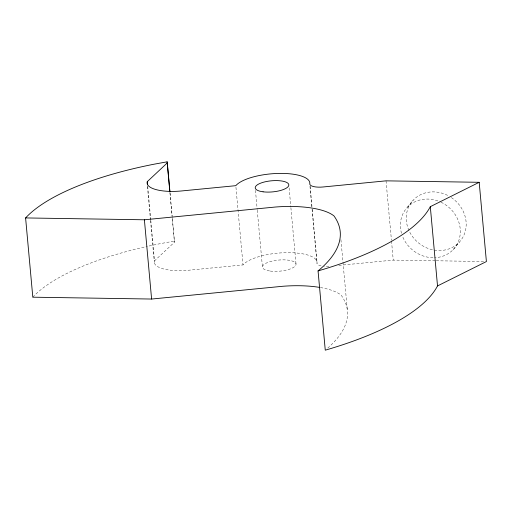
<?xml version="1.0" encoding="UTF-8"?>
<svg xmlns="http://www.w3.org/2000/svg" width="512" height="512" viewBox="0 0 512 512"><rect width="100%" height="100%" fill="white"/><g stroke="black" fill="none" stroke-linecap="round" stroke-linejoin="round"><path stroke-width="0.38" stroke-dasharray="2.56 1.92" d="M407.366 207.322L413.216 200.134M453.363 249.453L459.213 242.266M321.101 265.901A12.646 4.179 -5.2 0 1 316.973 263.328A37.946 12.544 -5.2 0 0 285.869 252.678A37.946 12.544 -5.2 0 0 243.014 264.934L188.768 270.214A32.96 10.893 -5.2 0 1 154.502 260.896L174.509 242.15L172.198 216.787M169.952 192.736L174.349 241.088L161.107 243.494A207.738 68.659 -5.2 0 0 148.115 246.214M338.854 265.402L393.242 260.102L435.443 260.762M436.237 260.774L484.806 261.53M174.349 241.088L174.509 242.15M386.029 180.845L391.443 240.288M391.514 241.082L393.242 260.102M340.928 239.674L347.347 310.214M310.106 186.125L312.128 208.32M312.198 209.114L317.03 262.214M309.978 186.451L311.994 208.64M312.07 209.434L316.973 263.328M289.094 187.885L290.829 206.906M290.899 207.699L296.019 263.974M255.462 190.362L257.19 209.382M257.261 210.176L262.458 267.238M235.949 187.258L243.014 264.934M170.035 193.011L172.128 215.994M147.725 186.394L150.752 219.686M150.822 220.474L154.502 260.896M147.411 186.394L150.438 219.686M150.515 220.474L154.336 262.483M320.403 287.533A63.245 20.902 -5.2 0 1 341.184 295.187A257.19 85.005 -5.2 0 1 327.757 348.051M328.864 266.349A12.646 4.179 -5.2 0 1 323.802 266.304M32.813 297.19A207.738 68.659 -5.2 0 1 147.366 246.381M451.354 197.581A31.2 28.019 39.1 0 1 456.614 244.666A31.2 28.019 39.1 0 1 409.299 231.27M408.96 230.541A31.2 28.019 39.1 0 1 415.078 198.355A31.2 28.019 39.1 0 1 448.832 196.038M441.018 202.221A31.2 28.019 39.1 0 1 460.154 234.675A31.2 28.019 39.1 0 1 434.586 257.702M433.03 257.715A31.2 28.019 39.1 0 1 402.496 236.269M401.498 233.286A31.2 28.019 39.1 0 1 409.888 204.986A31.2 28.019 39.1 0 1 440.346 201.907M270.291 271.066A16.864 5.574 -5.2 0 0 296.032 264.461A16.864 5.574 -5.2 0 0 271.398 261.293A16.864 5.574 -5.2 0 0 270.291 271.066"/><path stroke-width="0.77" d="M147.578 184.813L147.29 181.638L167.296 162.893L167.136 161.824L153.894 164.23A207.738 68.659 -5.2 0 0 25.6 217.933L32.813 297.19L151.603 299.046L282.458 286.298A63.245 20.902 -5.2 0 1 319.68 287.411M318.054 270.912A248.762 82.221 -5.2 0 0 430.304 206.675L479.187 182.298L486.4 261.555L437.517 285.933A248.762 82.221 -5.2 0 1 325.267 350.176L318.054 270.912A257.19 85.005 -5.2 0 0 333.971 215.93A63.245 20.902 -5.2 0 0 275.245 207.04L144.39 219.789L25.6 217.933M479.187 182.298L386.029 180.845L322.97 186.989A12.646 4.179 -5.2 0 1 309.76 184.07A37.946 12.544 -5.2 0 0 278.656 173.421A37.946 12.544 -5.2 0 0 235.802 185.677L181.555 190.957A32.96 10.893 -5.2 0 1 147.29 181.638M430.304 206.675L437.517 285.933M167.296 162.893L169.894 191.424M167.136 161.824L169.875 191.942M144.39 219.789L151.603 299.046M263.078 191.808A16.864 5.574 -5.2 0 0 288.819 185.203A16.864 5.574 -5.2 0 0 264.186 182.035A16.864 5.574 -5.2 0 0 263.078 191.808"/></g></svg>
